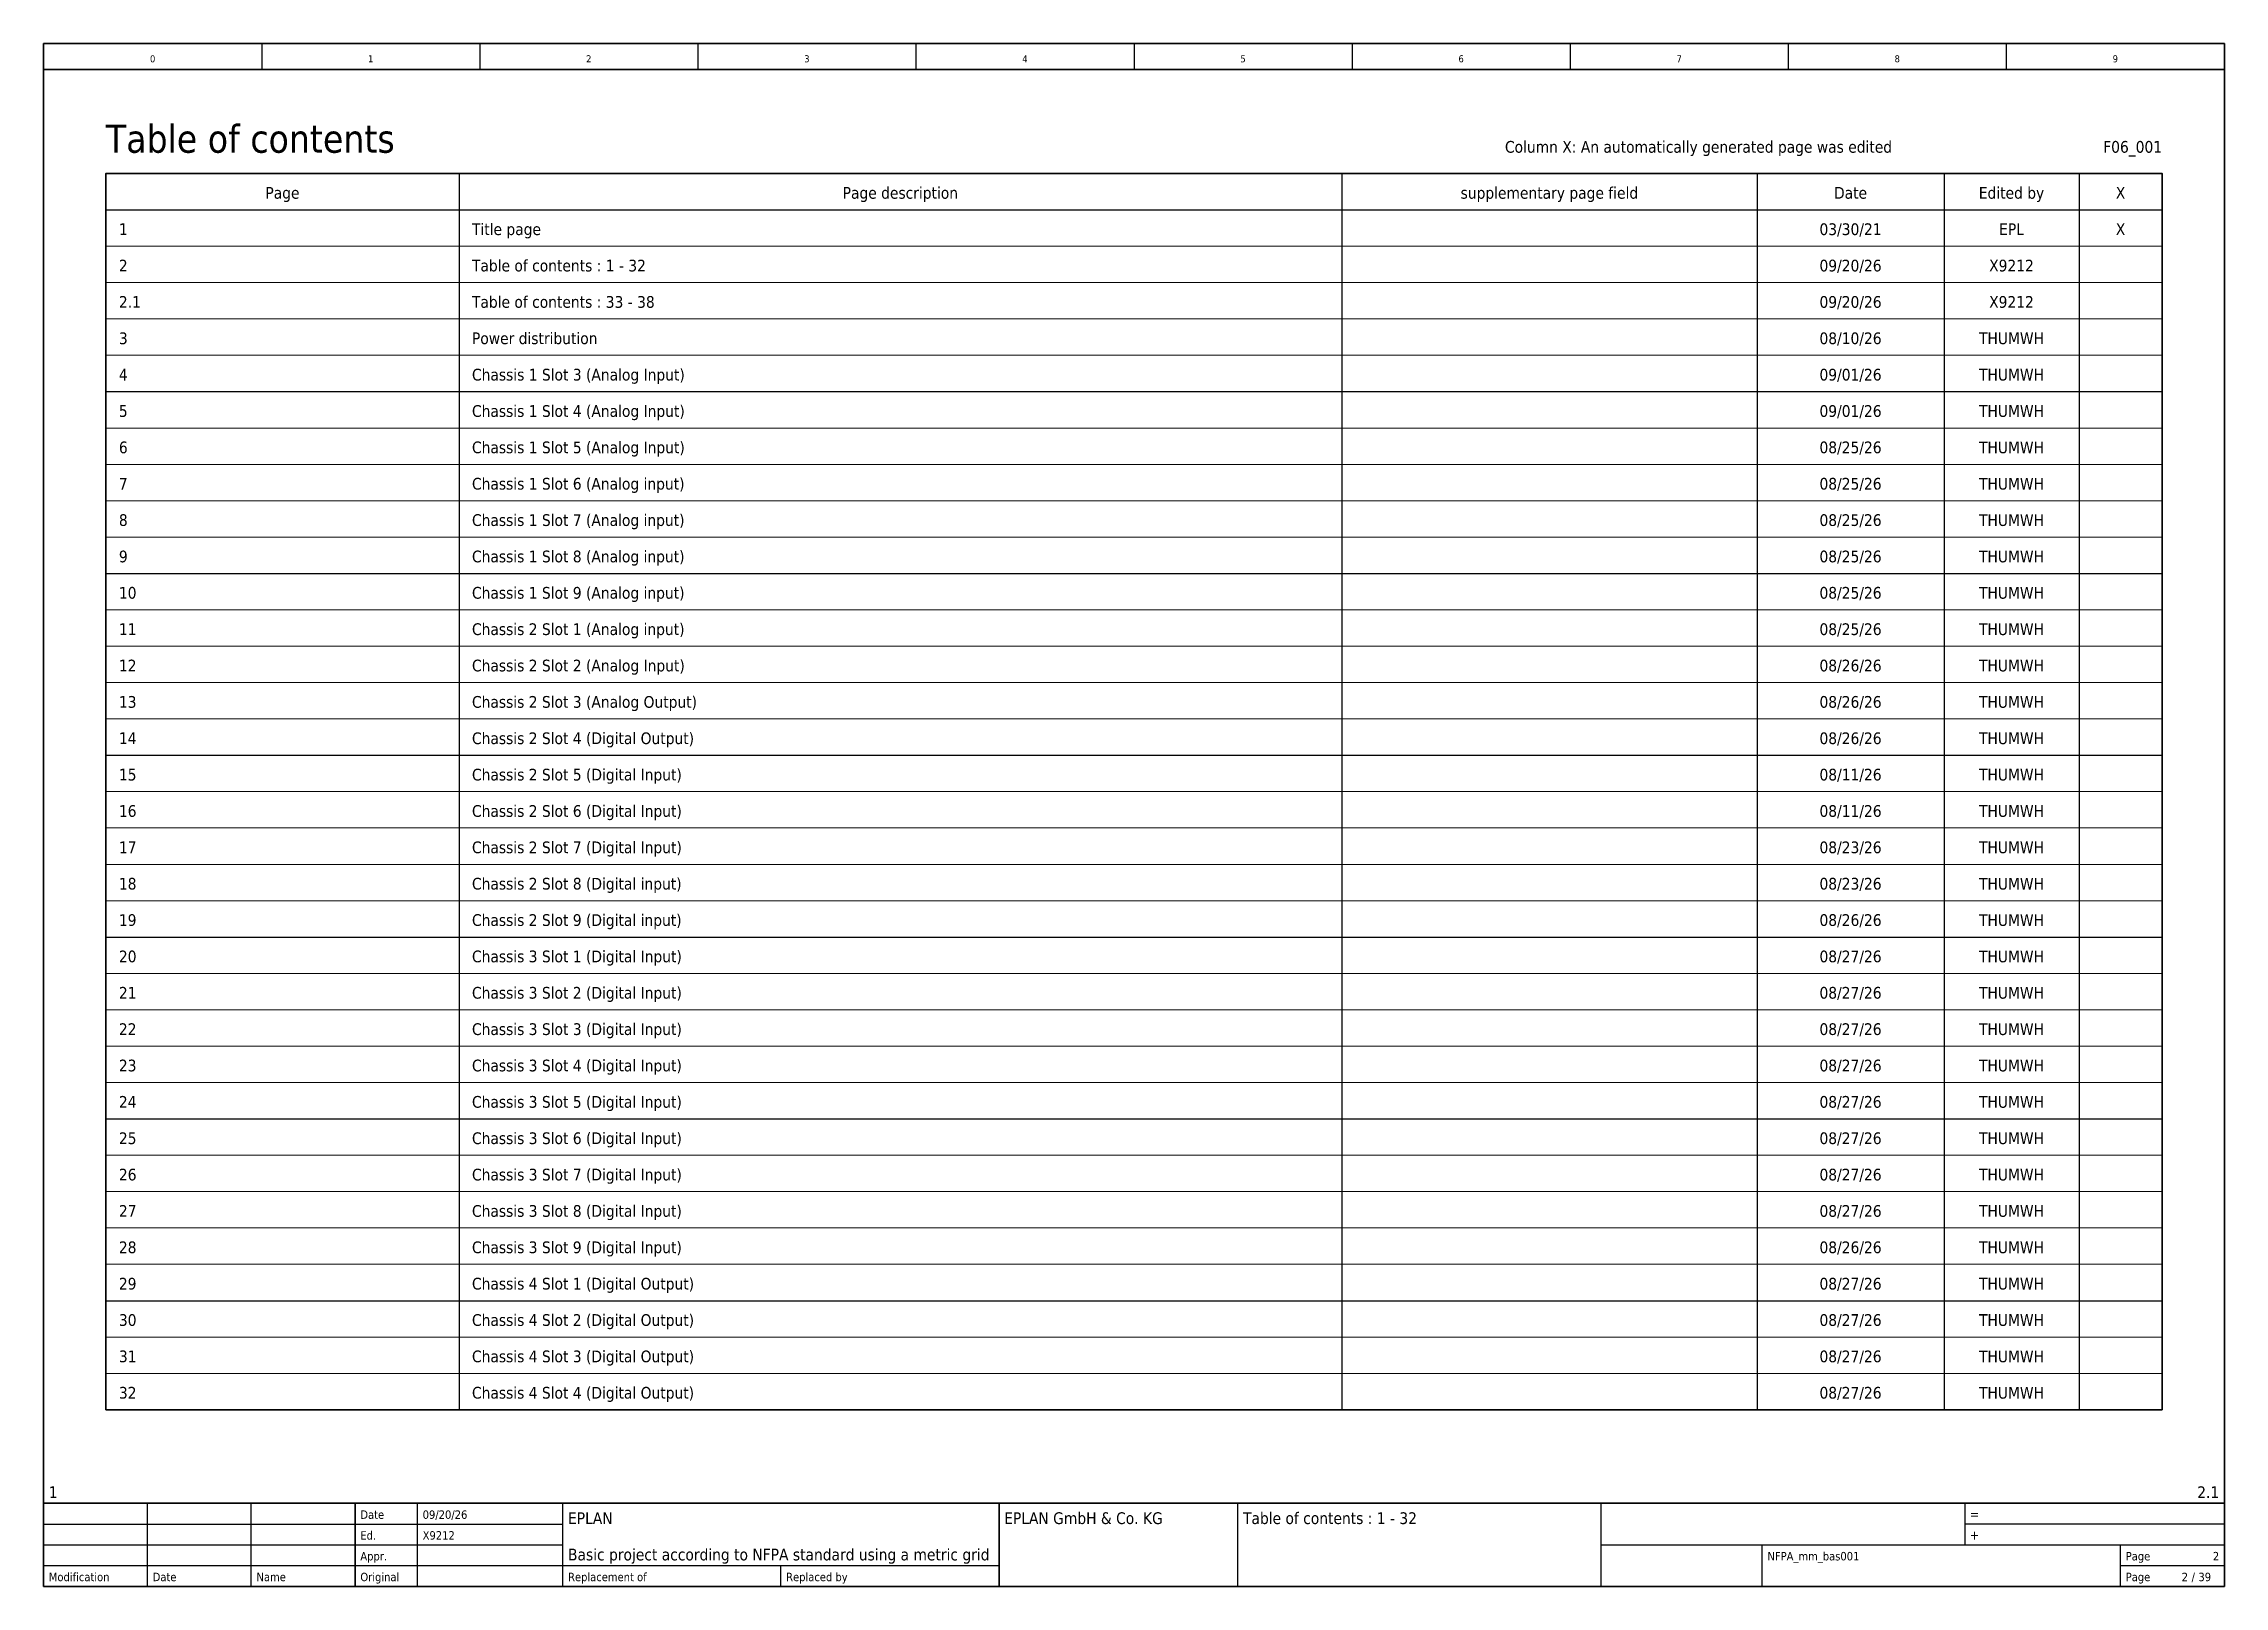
# Model space of a CAD drawing. Header units: millimetres. Extents: x 0 to 420, y 0 to 297.
import ezdxf
from ezdxf.enums import TextEntityAlignment as Align

# ---------------------------------------------------------------- set-up
doc = ezdxf.new("R2010")
doc.units = ezdxf.units.MM
for name, color, linetype, lineweight in [('EPLAN200', 7, 'Continuous', 35), ('EPLAN201', 7, 'Continuous', 35), ('EPLAN450', 7, 'Continuous', 35), ('EPLAN451', 7, 'Continuous', 35), ('EPLAN452', 7, 'Continuous', 35), ('EPLAN453', 7, 'Continuous', 35)]:
    doc.layers.add(name, color=color, linetype=linetype, lineweight=lineweight)
doc.styles.add('Tahoma', font='')
doc.styles.get('Tahoma').set_extended_font_data('Tahoma')

# ---------------------------------------------------------------- blocks, each defined once
blk = doc.blocks.new('F06_001')
at = {"layer": 'EPLAN200', "linetype": 'Continuous', "lineweight": 25, "ltscale": 4}
for p, q in [((80, 272), (80, 34)), ((250, 272), (250, 34)), ((330, 272), (330, 34)), ((366, 272), (366, 34)), ((392, 272), (392, 34)), ((12, 265), (408, 265)), ((12, 230), (408, 230)), ((12, 195), (408, 195)), ((12, 160), (408, 160)), ((12, 125), (408, 125)), ((12, 90), (408, 90)), ((12, 55), (408, 55))]:
    blk.add_line(p, q, dxfattribs=at)
at = {"layer": 'EPLAN200', "linetype": 'Continuous', "lineweight": 13, "ltscale": 4}
for p, q in [((12, 258), (408, 258)), ((12, 251), (408, 251)), ((12, 244), (408, 244)), ((12, 237), (408, 237)), ((12, 223), (408, 223)), ((12, 216), (408, 216)), ((12, 209), (408, 209)), ((12, 202), (408, 202)), ((12, 188), (408, 188)), ((12, 181), (408, 181)), ((12, 174), (408, 174)), ((12, 167), (408, 167)), ((12, 153), (408, 153)), ((12, 146), (408, 146)), ((12, 139), (408, 139)), ((12, 132), (408, 132)), ((12, 118), (408, 118)), ((12, 111), (408, 111)), ((12, 104), (408, 104)), ((12, 97), (408, 97)), ((12, 83), (408, 83)), ((12, 76), (408, 76)), ((12, 69), (408, 69)), ((12, 62), (408, 62)), ((12, 48), (408, 48)), ((12, 41), (408, 41))]:
    blk.add_line(p, q, dxfattribs=at)
at = {"layer": 'EPLAN200', "linetype": 'Continuous', "lineweight": 35, "ltscale": 4}
blk.add_lwpolyline([(12, 34), (408, 34), (408, 272), (12, 272)], close=True, dxfattribs=at)
at = {"layer": 'EPLAN200', "color": 7, "style": 'Tahoma'}
blk.add_text('Table of contents', height=5.418, dxfattribs=at).set_placement((12, 276))
blk.add_text('Column X: An automatically generated page was edited', height=2.2575, dxfattribs=at).set_placement((356, 276), align=Align.RIGHT)
for s, p in [('Page', (46, 268.27425)), ('Page description', (165, 268.27425)), ('supplementary page field', (290, 268.27425)), ('Date', (348, 268.27425)), ('Edited by', (379, 268.27425)), ('X', (400, 268.27425))]:
    blk.add_text(s, height=2.2575, dxfattribs=at).set_placement(p, align=Align.MIDDLE_CENTER)
at = {"layer": 'EPLAN452', "color": 7, "style": 'Tahoma'}
blk.add_attdef('4_11015', text='', height=2.2575, dxfattribs=at).set_placement((408, 276), align=Align.RIGHT)
blk = doc.blocks.new('EPLFRAME')
at = {"layer": 'EPLAN201', "linetype": 'Continuous', "lineweight": 25, "ltscale": 4}
for p, q in [((42, 297), (42, 292)), ((84, 297), (84, 292)), ((126, 297), (126, 292)), ((168, 297), (168, 292)), ((210, 297), (210, 292)), ((252, 297), (252, 292)), ((294, 297), (294, 292)), ((336, 297), (336, 292)), ((378, 297), (378, 292)), ((20, 0), (20, 16)), ((40, 0), (40, 16)), ((72, 0), (72, 16)), ((100, 0), (100, 16)), ((230, 0), (230, 16)), ((300, 0), (300, 16)), ((370, 16), (370, 8)), ((0, 12), (100, 12)), ((420, 12), (370, 12)), ((0, 8), (100, 8)), ((300, 8), (420, 8)), ((331, 0), (331, 8)), ((400, 0), (400, 8)), ((0, 4), (184, 4)), ((142, 0), (142, 4)), ((400, 4), (420, 4))]:
    blk.add_line(p, q, dxfattribs=at)
at = {"layer": 'EPLAN201', "linetype": 'Continuous', "lineweight": 35, "ltscale": 4}
for p, q in [((0, 292), (420, 292)), ((0, 16), (420, 16)), ((60, 0), (60, 16)), ((184, 0), (184, 16))]:
    blk.add_line(p, q, dxfattribs=at)
blk.add_lwpolyline([(0, 0), (420, 0), (420, 297), (0, 297)], close=True, dxfattribs=at)
at = {"layer": 'EPLAN201', "color": 7, "style": 'Tahoma'}
for s, height, p in [('Date', 1.625, (61, 13)), ('=', 1.81, (371, 13)), ('Ed.', 1.625, (61, 9)), ('+', 1.81, (371, 9)), ('Appr.', 1.625, (61, 5)), ('Page', 1.625, (401, 5)), ('Modification', 1.6254, (1, 1)), ('Date', 1.625, (21, 1)), ('Name', 1.625, (41, 1)), ('Original', 1.625, (61, 1)), ('Replacement of', 1.6254, (101, 1)), ('Replaced by', 1.6254, (143, 1)), ('Page', 1.625, (401, 1))]:
    blk.add_text(s, height=height, dxfattribs=at).set_placement(p)
blk.add_text('/', height=1.63, dxfattribs=at).set_placement((414, 1), align=Align.CENTER)
at = {"layer": 'EPLAN451', "color": 7, "style": 'Tahoma'}
for tag, p, height in [('14_10014', (101, 12), 2.26), ('14_10015', (185, 12), 2.26), ('14_10011', (101, 5), 2.26), ('14_10013', (332, 5), 1.63), ('14_10151', (73, 1), 1.63), ('14_10300', (415, 1), 1.63)]:
    blk.add_attdef(tag, p, '', height=height, dxfattribs=at)
blk.add_attdef('4_25020', text='', height=1.63, dxfattribs=at).set_placement((413, 1), align=Align.RIGHT)
at = {"layer": 'EPLAN452', "color": 7, "style": 'Tahoma'}
for tag, p, height in [('4_11041', (1, 17), 2.26), ('4_11071[1]', (1, 13), 1.63), ('4_11074[1]', (21, 13), 1.63), ('4_11070[1]', (41, 13), 1.63), ('4_11024', (73, 13), 1.63), ('4_11011', (231, 12), 2.26), ('4_11030', (301, 12), 2.26), ('4_20132_1001', (374, 13), 1.63), ('4_11071[2]', (1, 9), 1.63), ('4_11074[2]', (21, 9), 1.63), ('4_11070[2]', (41, 9), 1.63), ('4_11022', (73, 9), 1.63), ('4_20134_1001', (374, 9), 1.63), ('4_11071[3]', (1, 5), 1.63), ('4_11074[3]', (21, 5), 1.63), ('4_11070[3]', (41, 5), 1.63), ('4_11080', (73, 5), 1.63), ('4_11059', (301, 5), 1.63)]:
    blk.add_attdef(tag, p, '', height=height, dxfattribs=at)
for tag, height, p in [('4_11040', 2.26, (419, 17)), ('4_11000', 1.63, (419, 5)), ('4_11085', 1.63, (141, 1)), ('4_11086', 1.63, (183, 1))]:
    blk.add_attdef(tag, text='', height=height, dxfattribs=at).set_placement(p, align=Align.RIGHT)
at = {"layer": 'EPLAN453', "color": 7, "style": 'Tahoma'}
for tag, p in [('53_19005_1', (21, 293)), ('53_19005', (63, 293)), ('53_19005_8', (105, 293)), ('53_19005_6', (147, 293)), ('53_19005_7', (189, 293)), ('53_19005_9', (231, 293)), ('53_19005_3', (273, 293)), ('53_19005_2', (315, 293)), ('53_19005_4', (357, 293)), ('53_19005_5', (399, 293))]:
    blk.add_attdef(tag, text='', height=1.35, dxfattribs=at).set_placement(p, align=Align.BOTTOM_CENTER)

msp = doc.modelspace()

# ---------------------------------------------------------------- block references
ref = msp.add_blockref('EPLFRAME', (0, 0))
ref.add_attrib('14_10011', 'Basic project according to NFPA standard using a metric grid', (101, 5), dxfattribs={"layer": 'EPLAN451', "color": 7, "height": 2.2575, "style": 'Tahoma'})
ref.add_attrib('4_11041', '1', (1, 17), dxfattribs={"layer": 'EPLAN452', "color": 7, "height": 2.2575, "style": 'Tahoma'})
ref.add_attrib('14_10013', 'NFPA_mm_bas001', (332, 5), dxfattribs={"layer": 'EPLAN451', "color": 7, "height": 1.6254, "style": 'Tahoma'})
ref.add_attrib('14_10014', 'EPLAN', (101, 12), dxfattribs={"layer": 'EPLAN451', "color": 7, "height": 2.2575, "style": 'Tahoma'})
ref.add_attrib('4_11022', 'X9212', (73, 9), dxfattribs={"layer": 'EPLAN452', "color": 7, "height": 1.6254, "style": 'Tahoma'})
ref.add_attrib('4_11011', 'Table of contents : 1 - 32', (231, 12), dxfattribs={"layer": 'EPLAN452', "color": 7, "height": 2.2575, "style": 'Tahoma'})
ref.add_attrib('53_19005', '1', dxfattribs={"layer": 'EPLAN453', "color": 7, "height": 1.3545, "style": 'Tahoma'}).set_placement((63, 293), align=Align.BOTTOM_CENTER)
ref.add_attrib('53_19005_1', '0', dxfattribs={"layer": 'EPLAN453', "color": 7, "height": 1.3545, "style": 'Tahoma'}).set_placement((21, 293), align=Align.BOTTOM_CENTER)
ref.add_attrib('53_19005_2', '7', dxfattribs={"layer": 'EPLAN453', "color": 7, "height": 1.3545, "style": 'Tahoma'}).set_placement((315, 293), align=Align.BOTTOM_CENTER)
ref.add_attrib('53_19005_3', '6', dxfattribs={"layer": 'EPLAN453', "color": 7, "height": 1.3545, "style": 'Tahoma'}).set_placement((273, 293), align=Align.BOTTOM_CENTER)
ref.add_attrib('53_19005_4', '8', dxfattribs={"layer": 'EPLAN453', "color": 7, "height": 1.3545, "style": 'Tahoma'}).set_placement((357, 293), align=Align.BOTTOM_CENTER)
ref.add_attrib('53_19005_5', '9', dxfattribs={"layer": 'EPLAN453', "color": 7, "height": 1.3545, "style": 'Tahoma'}).set_placement((399, 293), align=Align.BOTTOM_CENTER)
ref.add_attrib('53_19005_6', '3', dxfattribs={"layer": 'EPLAN453', "color": 7, "height": 1.3545, "style": 'Tahoma'}).set_placement((147, 293), align=Align.BOTTOM_CENTER)
ref.add_attrib('14_10300', '39', (415, 1), dxfattribs={"layer": 'EPLAN451', "color": 7, "height": 1.6254, "style": 'Tahoma'})
ref.add_attrib('4_11040', '2.1', dxfattribs={"layer": 'EPLAN452', "color": 7, "height": 2.2575, "style": 'Tahoma'}).set_placement((419, 17), align=Align.RIGHT)
ref.add_attrib('53_19005_7', '4', dxfattribs={"layer": 'EPLAN453', "color": 7, "height": 1.3545, "style": 'Tahoma'}).set_placement((189, 293), align=Align.BOTTOM_CENTER)
ref.add_attrib('4_11024', '09/20/26', (73, 13), dxfattribs={"layer": 'EPLAN452', "color": 7, "height": 1.6254, "style": 'Tahoma'})
ref.add_attrib('14_10015', 'EPLAN GmbH & Co. KG', (185, 12), dxfattribs={"layer": 'EPLAN451', "color": 7, "height": 2.2575, "style": 'Tahoma'})
ref.add_attrib('4_11000', '2', dxfattribs={"layer": 'EPLAN452', "color": 7, "height": 1.6254, "style": 'Tahoma'}).set_placement((419, 5), align=Align.RIGHT)
ref.add_attrib('53_19005_8', '2', dxfattribs={"layer": 'EPLAN453', "color": 7, "height": 1.3545, "style": 'Tahoma'}).set_placement((105, 293), align=Align.BOTTOM_CENTER)
ref.add_attrib('53_19005_9', '5', dxfattribs={"layer": 'EPLAN453', "color": 7, "height": 1.3545, "style": 'Tahoma'}).set_placement((231, 293), align=Align.BOTTOM_CENTER)
ref.add_attrib('4_25020', '2', dxfattribs={"layer": 'EPLAN451', "color": 7, "height": 1.6254, "style": 'Tahoma'}).set_placement((413, 1), align=Align.RIGHT)
msp.add_blockref('F06_001', (0, 0)).add_auto_attribs({'4_11015': 'F06_001'})

# ---------------------------------------------------------------- texts
at = {"layer": 'EPLAN450', "color": 7, "style": 'Tahoma'}
for s, p in [('1', (14.5, 261.27425)), ('Title page', (82.5, 261.27425)), ('2', (14.5, 254.27425)), ('Table of contents : 1 - 32', (82.5, 254.27425)), ('2.1', (14.5, 247.27425)), ('Table of contents : 33 - 38', (82.5, 247.27425)), ('3', (14.5, 240.27425)), ('Power distribution', (82.5, 240.27425)), ('4', (14.5, 233.27425)), ('Chassis 1 Slot 3 (Analog Input)', (82.5, 233.27425)), ('5', (14.5, 226.27425)), ('Chassis 1 Slot 4 (Analog Input)', (82.5, 226.27425)), ('6', (14.5, 219.27425)), ('Chassis 1 Slot 5 (Analog Input)', (82.5, 219.27425)), ('7', (14.5, 212.27425)), ('Chassis 1 Slot 6 (Analog input)', (82.5, 212.27425)), ('8', (14.5, 205.27425)), ('Chassis 1 Slot 7 (Analog input)', (82.5, 205.27425)), ('9', (14.5, 198.27425)), ('Chassis 1 Slot 8 (Analog input)', (82.5, 198.27425)), ('10', (14.5, 191.27425)), ('Chassis 1 Slot 9 (Analog input)', (82.5, 191.27425)), ('11', (14.5, 184.27425)), ('Chassis 2 Slot 1 (Analog input)', (82.5, 184.27425)), ('12', (14.5, 177.27425)), ('Chassis 2 Slot 2 (Analog Input)', (82.5, 177.27425)), ('13', (14.5, 170.27425)), ('Chassis 2 Slot 3 (Analog Output)', (82.5, 170.27425)), ('14', (14.5, 163.27425)), ('Chassis 2 Slot 4 (Digital Output)', (82.5, 163.27425)), ('15', (14.5, 156.27425)), ('Chassis 2 Slot 5 (Digital Input)', (82.5, 156.27425)), ('16', (14.5, 149.27425)), ('Chassis 2 Slot 6 (Digital Input)', (82.5, 149.27425)), ('17', (14.5, 142.27425)), ('Chassis 2 Slot 7 (Digital Input)', (82.5, 142.27425)), ('18', (14.5, 135.27425)), ('Chassis 2 Slot 8 (Digital input)', (82.5, 135.27425)), ('19', (14.5, 128.27425)), ('Chassis 2 Slot 9 (Digital input)', (82.5, 128.27425)), ('20', (14.5, 121.27425)), ('Chassis 3 Slot 1 (Digital Input)', (82.5, 121.27425)), ('21', (14.5, 114.27425)), ('Chassis 3 Slot 2 (Digital Input)', (82.5, 114.27425)), ('22', (14.5, 107.27425)), ('Chassis 3 Slot 3 (Digital Input)', (82.5, 107.27425)), ('23', (14.5, 100.27425)), ('Chassis 3 Slot 4 (Digital Input)', (82.5, 100.27425)), ('24', (14.5, 93.27425)), ('Chassis 3 Slot 5 (Digital Input)', (82.5, 93.27425)), ('25', (14.5, 86.27425)), ('Chassis 3 Slot 6 (Digital Input)', (82.5, 86.27425)), ('26', (14.5, 79.27425)), ('Chassis 3 Slot 7 (Digital Input)', (82.5, 79.27425)), ('27', (14.5, 72.27425)), ('Chassis 3 Slot 8 (Digital Input)', (82.5, 72.27425)), ('28', (14.5, 65.27425)), ('Chassis 3 Slot 9 (Digital Input)', (82.5, 65.27425)), ('29', (14.5, 58.27425)), ('Chassis 4 Slot 1 (Digital Output)', (82.5, 58.27425)), ('30', (14.5, 51.27425)), ('Chassis 4 Slot 2 (Digital Output)', (82.5, 51.27425)), ('31', (14.5, 44.27425)), ('Chassis 4 Slot 3 (Digital Output)', (82.5, 44.27425)), ('32', (14.5, 37.27425)), ('Chassis 4 Slot 4 (Digital Output)', (82.5, 37.27425))]:
    msp.add_text(s, height=2.2575, dxfattribs=at).set_placement(p, align=Align.MIDDLE_LEFT)
for s, p in [('03/30/21', (348, 261.27425)), ('EPL', (379, 261.27425)), ('X', (400, 261.27425)), ('09/20/26', (348, 254.27425)), ('X9212', (379, 254.27425)), ('09/20/26', (348, 247.27425)), ('X9212', (379, 247.27425)), ('08/10/26', (348, 240.27425)), ('THUMWH', (379, 240.27425)), ('09/01/26', (348, 233.27425)), ('THUMWH', (379, 233.27425)), ('09/01/26', (348, 226.27425)), ('THUMWH', (379, 226.27425)), ('08/25/26', (348, 219.27425)), ('THUMWH', (379, 219.27425)), ('08/25/26', (348, 212.27425)), ('THUMWH', (379, 212.27425)), ('08/25/26', (348, 205.27425)), ('THUMWH', (379, 205.27425)), ('08/25/26', (348, 198.27425)), ('THUMWH', (379, 198.27425)), ('08/25/26', (348, 191.27425)), ('THUMWH', (379, 191.27425)), ('08/25/26', (348, 184.27425)), ('THUMWH', (379, 184.27425)), ('08/26/26', (348, 177.27425)), ('THUMWH', (379, 177.27425)), ('08/26/26', (348, 170.27425)), ('THUMWH', (379, 170.27425)), ('08/26/26', (348, 163.27425)), ('THUMWH', (379, 163.27425)), ('08/11/26', (348, 156.27425)), ('THUMWH', (379, 156.27425)), ('08/11/26', (348, 149.27425)), ('THUMWH', (379, 149.27425)), ('08/23/26', (348, 142.27425)), ('THUMWH', (379, 142.27425)), ('08/23/26', (348, 135.27425)), ('THUMWH', (379, 135.27425)), ('08/26/26', (348, 128.27425)), ('THUMWH', (379, 128.27425)), ('08/27/26', (348, 121.27425)), ('THUMWH', (379, 121.27425)), ('08/27/26', (348, 114.27425)), ('THUMWH', (379, 114.27425)), ('08/27/26', (348, 107.27425)), ('THUMWH', (379, 107.27425)), ('08/27/26', (348, 100.27425)), ('THUMWH', (379, 100.27425)), ('08/27/26', (348, 93.27425)), ('THUMWH', (379, 93.27425)), ('08/27/26', (348, 86.27425)), ('THUMWH', (379, 86.27425)), ('08/27/26', (348, 79.27425)), ('THUMWH', (379, 79.27425)), ('08/27/26', (348, 72.27425)), ('THUMWH', (379, 72.27425)), ('08/26/26', (348, 65.27425)), ('THUMWH', (379, 65.27425)), ('08/27/26', (348, 58.27425)), ('THUMWH', (379, 58.27425)), ('08/27/26', (348, 51.27425)), ('THUMWH', (379, 51.27425)), ('08/27/26', (348, 44.27425)), ('THUMWH', (379, 44.27425)), ('08/27/26', (348, 37.27425)), ('THUMWH', (379, 37.27425))]:
    msp.add_text(s, height=2.2575, dxfattribs=at).set_placement(p, align=Align.MIDDLE_CENTER)

doc.saveas('drawing.dxf')
